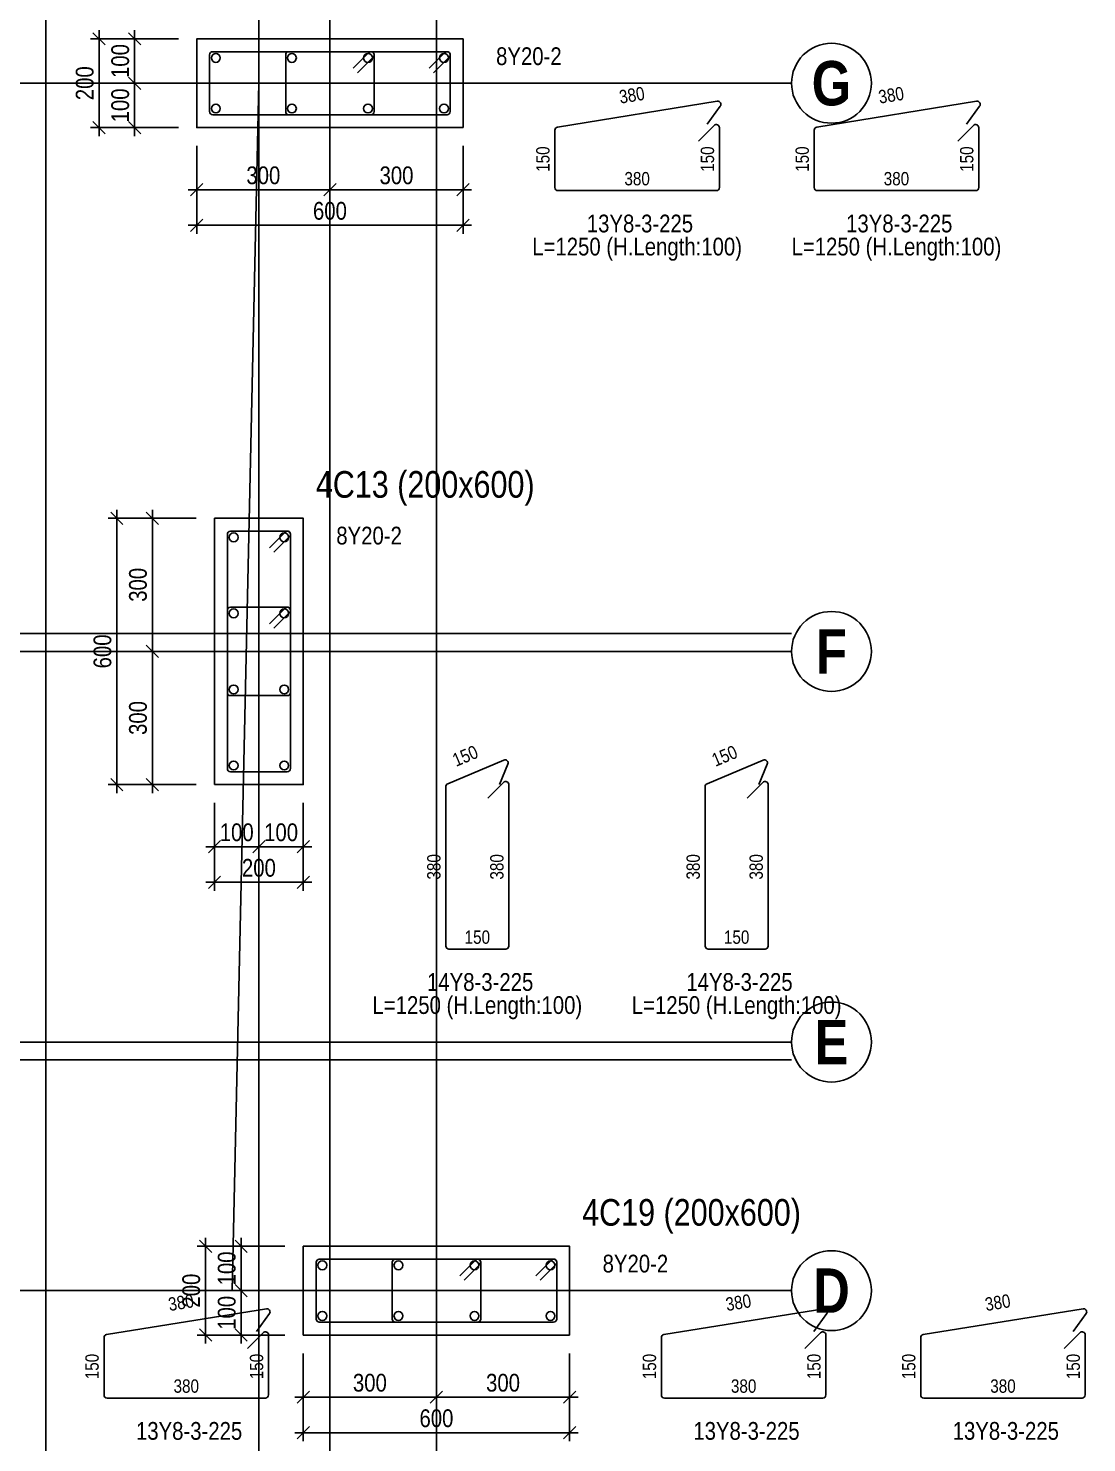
# Model space of a CAD drawing. Extents: x 0 to 206258, y -403073 to 0.
# Drawn here: x 124661 to 130622, y -75644 to -67678 of the extents above; entities that cross this region are included whole.
import ezdxf
from ezdxf.enums import TextEntityAlignment as Align
from ezdxf.lldxf.tags import DXFTag

# ---------------------------------------------------------------- set-up
doc = ezdxf.new("R2010")
doc.units = 0
doc.header["$LTSCALE"] = 1000
for name, color, linetype in [('Axis Circle(Dir 1)', 150, 'Continuous'), ('Axis Label(Dir 1)', 7, 'Continuous'), ('Axis Line(Dir 1)', 8, 'CENTER2'), ('Axis Line(Dir 2)', 150, 'CENTER2'), ('Column Line(D)', 1, 'Continuous'), ('Dimension Line', 5, 'Continuous'), ('Link Line', 3, 'Continuous'), ('Rebar Length Text', 8, 'Continuous'), ('Rebar Line', 7, 'Continuous'), ('Top Rebar Label', 6, 'Continuous')]:
    doc.layers.add(name, color=color, linetype=linetype)
for name, color, linetype, true_color in [('Column Label(D)', 12, 'Continuous', 0xbd0000), ('Ghost Axis Line', 254, 'Continuous', 0xbebebe), ('Link Label', 94, 'Continuous', 0x008100), ('Link Length Text', 94, 'Continuous', 0x008100)]:
    doc.layers.add(name, color=color, linetype=linetype, true_color=true_color)
doc.styles.add('Axis Label(Dir 1)', font='ARIALNB.TTF', dxfattribs={"height": 250})
doc.styles.add('Column Label(D)', font='ARIALN.TTF', dxfattribs={"height": 150})
doc.styles.add('Dimension Text', font='ARIALN.TTF', dxfattribs={"height": 100})
doc.styles.add('Link Label', font='ARIALN.TTF', dxfattribs={"height": 100})
doc.styles.add('Link Length Text', font='ARIALN.TTF', dxfattribs={"height": 100})
doc.styles.add('Rebar Length Text', font='ARIALN.TTF', dxfattribs={"height": 75})
doc.styles.add('Top Rebar Label', font='ARIALN.TTF', dxfattribs={"height": 100})
tags = doc.linetypes.add('CENTER2', pattern=[1.125, 0.75, -0.125, 0.125, -0.125]).pattern_tags.tags
tags[10:11] = [DXFTag(74, 4), DXFTag(75, 0), DXFTag(340, '0'), DXFTag(46, 0.0), DXFTag(50, 0.0), DXFTag(44, 0.0), DXFTag(45, 0.0)]
tags[8:9] = [DXFTag(74, 4), DXFTag(75, 0), DXFTag(340, '0'), DXFTag(46, 0.0), DXFTag(50, 0.0), DXFTag(44, 0.0), DXFTag(45, 0.0)]
tags[6:7] = [DXFTag(74, 4), DXFTag(75, 0), DXFTag(340, '0'), DXFTag(46, 0.0), DXFTag(50, 0.0), DXFTag(44, 0.0), DXFTag(45, 0.0)]
tags[4:5] = [DXFTag(74, 4), DXFTag(75, 0), DXFTag(340, '0'), DXFTag(46, 0.0), DXFTag(50, 0.0), DXFTag(44, 0.0), DXFTag(45, 0.0)]
doc.dimstyles.new('COLUMNAPP', dxfattribs={"dimtxt": 100, "dimasz": 30, "dimexe": 48.3, "dimexo": 103.5, "dimgap": 30, "dimtad": 1, "dimtoh": 1, "dimdec": 1, "dimlfac": 0.4, "dimdsep": 46, "dimtxsty": 'Dimension Text', "dimblk": 'PCDIM_TICK', "dimcen": 0.09, "dimclrd": 5, "dimclre": 5, "dimclrt": 5, "dimadec": 1, "dimazin": 0, "dimtp": 1, "dimtm": 1, "dimtfac": 1, "dimtdec": 4, "dimtofl": 0, "dimtmove": 0, "dimatfit": 3, "dimfxl": 1, "dimtolj": 1, "dimtzin": 0, "dimarcsym": 0})

# ---------------------------------------------------------------- blocks, each defined once
blk = doc.blocks.new('PCDIM_TICK')
at = {"layer": 'Dimension Line', "color": 0, "transparency": 33554687}
for p, q in [((1.15, 1.15), (-1.15, -1.15)), ((1.61, 0), (0, 0))]:
    blk.add_line(p, q, dxfattribs=at)
blk = doc.blocks.new('*U1755')
at = {"layer": 'Dimension Line', "color": 5, "true_color": 0x0000ff, "transparency": 16777216}
for p, q in [((125609.7, -68341.2), (125609.7, -68636)), ((126359.7, -68341.2), (126359.7, -68636)), ((125609.7, -68587.7), (126359.7, -68587.7))]:
    blk.add_line(p, q, dxfattribs=at)
at = {"layer": 'Dimension Line', "color": 5, "true_color": 0x0000ff, "transparency": 16777216, "xscale": 30, "yscale": 30, "rotation": 180.0000000000004}
blk.add_blockref('PCDIM_TICK', (125609.7, -68587.7), dxfattribs=at)
at = {"layer": 'Dimension Line', "color": 5, "true_color": 0x0000ff, "transparency": 16777216, "xscale": 30, "yscale": 30}
blk.add_blockref('PCDIM_TICK', (126359.7, -68587.7), dxfattribs=at)
at = {"layer": 'Dimension Line', "color": 5, "true_color": 0x0000ff, "transparency": 16777216, "insert": (125984.7, -68557.7), "char_height": 100, "width": 181.501, "attachment_point": 8, "style": 'Dimension Text'}
blk.add_mtext('300', dxfattribs=at)
blk = doc.blocks.new('*U1756')
at = {"layer": 'Dimension Line', "color": 5, "true_color": 0x0000ff, "transparency": 16777216}
for p, q in [((126359.7, -68341.2), (126359.7, -68636)), ((127109.7, -68341.2), (127109.7, -68636)), ((126359.7, -68587.7), (127109.7, -68587.7))]:
    blk.add_line(p, q, dxfattribs=at)
at = {"layer": 'Dimension Line', "color": 5, "true_color": 0x0000ff, "transparency": 16777216, "xscale": 30, "yscale": 30, "rotation": 180.0000000000004}
blk.add_blockref('PCDIM_TICK', (126359.7, -68587.7), dxfattribs=at)
at = {"layer": 'Dimension Line', "color": 5, "true_color": 0x0000ff, "transparency": 16777216, "xscale": 30, "yscale": 30}
blk.add_blockref('PCDIM_TICK', (127109.7, -68587.7), dxfattribs=at)
at = {"layer": 'Dimension Line', "color": 5, "true_color": 0x0000ff, "transparency": 16777216, "insert": (126734.7, -68557.7), "char_height": 100, "width": 181.501, "attachment_point": 8, "style": 'Dimension Text'}
blk.add_mtext('300', dxfattribs=at)
blk = doc.blocks.new('*U1757')
at = {"layer": 'Dimension Line', "color": 5, "true_color": 0x0000ff, "transparency": 16777216}
for p, q in [((125609.7, -68341.2), (125609.7, -68836)), ((127109.7, -68341.2), (127109.7, -68836)), ((125609.7, -68787.7), (127109.7, -68787.7))]:
    blk.add_line(p, q, dxfattribs=at)
at = {"layer": 'Dimension Line', "color": 5, "true_color": 0x0000ff, "transparency": 16777216, "xscale": 30, "yscale": 30, "rotation": 180.0000000000004}
blk.add_blockref('PCDIM_TICK', (125609.7, -68787.7), dxfattribs=at)
at = {"layer": 'Dimension Line', "color": 5, "true_color": 0x0000ff, "transparency": 16777216, "xscale": 30, "yscale": 30}
blk.add_blockref('PCDIM_TICK', (127109.7, -68787.7), dxfattribs=at)
at = {"layer": 'Dimension Line', "color": 5, "true_color": 0x0000ff, "transparency": 16777216, "insert": (126359.7, -68757.7), "char_height": 100, "width": 181.97, "attachment_point": 8, "style": 'Dimension Text'}
blk.add_mtext('600', dxfattribs=at)
blk = doc.blocks.new('*U1758')
at = {"layer": 'Dimension Line', "color": 5, "true_color": 0x0000ff, "transparency": 16777216}
for p, q in [((125506.2, -67987.7), (125211.4, -67987.7)), ((125259.7, -68237.7), (125259.7, -67987.7)), ((125506.2, -68237.7), (125211.4, -68237.7))]:
    blk.add_line(p, q, dxfattribs=at)
at = {"layer": 'Dimension Line', "color": 5, "true_color": 0x0000ff, "transparency": 16777216, "xscale": 30, "yscale": 30}
for p, rotation in [((125259.7, -67987.7), 89.99999999999447), ((125259.7, -68237.7), 269.9999999999834)]:
    blk.add_blockref('PCDIM_TICK', p, dxfattribs=dict(at, rotation=rotation))
at = {"layer": 'Dimension Line', "color": 5, "true_color": 0x0000ff, "transparency": 16777216, "insert": (125229.7, -68112.7), "char_height": 100, "width": 173.928, "attachment_point": 8, "rotation": 90, "style": 'Dimension Text'}
blk.add_mtext('100', dxfattribs=at)
blk = doc.blocks.new('*U1759')
at = {"layer": 'Dimension Line', "color": 5, "true_color": 0x0000ff, "transparency": 16777216}
for p, q in [((125506.2, -67737.7), (125211.4, -67737.7)), ((125259.7, -67987.7), (125259.7, -67737.7)), ((125506.2, -67987.7), (125211.4, -67987.7))]:
    blk.add_line(p, q, dxfattribs=at)
at = {"layer": 'Dimension Line', "color": 5, "true_color": 0x0000ff, "transparency": 16777216, "xscale": 30, "yscale": 30}
for p, rotation in [((125259.7, -67737.7), 89.99999999999447), ((125259.7, -67987.7), 269.9999999999834)]:
    blk.add_blockref('PCDIM_TICK', p, dxfattribs=dict(at, rotation=rotation))
at = {"layer": 'Dimension Line', "color": 5, "true_color": 0x0000ff, "transparency": 16777216, "insert": (125229.7, -67862.7), "char_height": 100, "width": 173.928, "attachment_point": 8, "rotation": 90, "style": 'Dimension Text'}
blk.add_mtext('100', dxfattribs=at)
blk = doc.blocks.new('*U1760')
at = {"layer": 'Dimension Line', "color": 5, "true_color": 0x0000ff, "transparency": 16777216}
for p, q in [((125506.2, -67737.7), (125011.4, -67737.7)), ((125059.7, -68237.7), (125059.7, -67737.7)), ((125506.2, -68237.7), (125011.4, -68237.7))]:
    blk.add_line(p, q, dxfattribs=at)
at = {"layer": 'Dimension Line', "color": 5, "true_color": 0x0000ff, "transparency": 16777216, "xscale": 30, "yscale": 30}
for p, rotation in [((125059.7, -67737.7), 89.99999999999447), ((125059.7, -68237.7), 269.9999999999834)]:
    blk.add_blockref('PCDIM_TICK', p, dxfattribs=dict(at, rotation=rotation))
at = {"layer": 'Dimension Line', "color": 5, "true_color": 0x0000ff, "transparency": 16777216, "insert": (125029.7, -67987.7), "char_height": 100, "width": 182.775, "attachment_point": 8, "rotation": 90, "style": 'Dimension Text'}
blk.add_mtext('200', dxfattribs=at)
blk = doc.blocks.new('*U1767')
at = {"layer": 'Dimension Line', "color": 5, "true_color": 0x0000ff, "transparency": 16777216}
for p, q in [((125709.7, -72041.2), (125709.7, -72336)), ((125959.7, -72041.2), (125959.7, -72336)), ((125709.7, -72287.7), (125959.7, -72287.7))]:
    blk.add_line(p, q, dxfattribs=at)
at = {"layer": 'Dimension Line', "color": 5, "true_color": 0x0000ff, "transparency": 16777216, "xscale": 30, "yscale": 30, "rotation": 180.0000000000004}
blk.add_blockref('PCDIM_TICK', (125709.7, -72287.7), dxfattribs=at)
at = {"layer": 'Dimension Line', "color": 5, "true_color": 0x0000ff, "transparency": 16777216, "xscale": 30, "yscale": 30}
blk.add_blockref('PCDIM_TICK', (125959.7, -72287.7), dxfattribs=at)
at = {"layer": 'Dimension Line', "color": 5, "true_color": 0x0000ff, "transparency": 16777216, "insert": (125834.7, -72257.7), "char_height": 100, "width": 173.928, "attachment_point": 8, "style": 'Dimension Text'}
blk.add_mtext('100', dxfattribs=at)
blk = doc.blocks.new('*U1768')
at = {"layer": 'Dimension Line', "color": 5, "true_color": 0x0000ff, "transparency": 16777216}
for p, q in [((125959.7, -72041.2), (125959.7, -72336)), ((126209.7, -72041.2), (126209.7, -72336)), ((125959.7, -72287.7), (126209.7, -72287.7))]:
    blk.add_line(p, q, dxfattribs=at)
at = {"layer": 'Dimension Line', "color": 5, "true_color": 0x0000ff, "transparency": 16777216, "xscale": 30, "yscale": 30, "rotation": 180.0000000000004}
blk.add_blockref('PCDIM_TICK', (125959.7, -72287.7), dxfattribs=at)
at = {"layer": 'Dimension Line', "color": 5, "true_color": 0x0000ff, "transparency": 16777216, "xscale": 30, "yscale": 30}
blk.add_blockref('PCDIM_TICK', (126209.7, -72287.7), dxfattribs=at)
at = {"layer": 'Dimension Line', "color": 5, "true_color": 0x0000ff, "transparency": 16777216, "insert": (126084.7, -72257.7), "char_height": 100, "width": 173.928, "attachment_point": 8, "style": 'Dimension Text'}
blk.add_mtext('100', dxfattribs=at)
blk = doc.blocks.new('*U1769')
at = {"layer": 'Dimension Line', "color": 5, "true_color": 0x0000ff, "transparency": 16777216}
for p, q in [((125709.7, -72041.2), (125709.7, -72536)), ((126209.7, -72041.2), (126209.7, -72536)), ((125709.7, -72487.7), (126209.7, -72487.7))]:
    blk.add_line(p, q, dxfattribs=at)
at = {"layer": 'Dimension Line', "color": 5, "true_color": 0x0000ff, "transparency": 16777216, "xscale": 30, "yscale": 30, "rotation": 180.0000000000004}
blk.add_blockref('PCDIM_TICK', (125709.7, -72487.7), dxfattribs=at)
at = {"layer": 'Dimension Line', "color": 5, "true_color": 0x0000ff, "transparency": 16777216, "xscale": 30, "yscale": 30}
blk.add_blockref('PCDIM_TICK', (126209.7, -72487.7), dxfattribs=at)
at = {"layer": 'Dimension Line', "color": 5, "true_color": 0x0000ff, "transparency": 16777216, "insert": (125959.7, -72457.7), "char_height": 100, "width": 182.775, "attachment_point": 8, "style": 'Dimension Text'}
blk.add_mtext('200', dxfattribs=at)
blk = doc.blocks.new('*U1770')
at = {"layer": 'Dimension Line', "color": 5, "true_color": 0x0000ff, "transparency": 16777216}
for p, q in [((125606.2, -71187.7), (125311.4, -71187.7)), ((125359.7, -71937.7), (125359.7, -71187.7)), ((125606.2, -71937.7), (125311.4, -71937.7))]:
    blk.add_line(p, q, dxfattribs=at)
at = {"layer": 'Dimension Line', "color": 5, "true_color": 0x0000ff, "transparency": 16777216, "xscale": 30, "yscale": 30}
for p, rotation in [((125359.7, -71187.7), 89.99999999999447), ((125359.7, -71937.7), 269.9999999999834)]:
    blk.add_blockref('PCDIM_TICK', p, dxfattribs=dict(at, rotation=rotation))
at = {"layer": 'Dimension Line', "color": 5, "true_color": 0x0000ff, "transparency": 16777216, "insert": (125329.7, -71562.7), "char_height": 100, "width": 181.501, "attachment_point": 8, "rotation": 90, "style": 'Dimension Text'}
blk.add_mtext('300', dxfattribs=at)
blk = doc.blocks.new('*U1771')
at = {"layer": 'Dimension Line', "color": 5, "true_color": 0x0000ff, "transparency": 16777216}
for p, q in [((125606.2, -70437.7), (125311.4, -70437.7)), ((125359.7, -71187.7), (125359.7, -70437.7)), ((125606.2, -71187.7), (125311.4, -71187.7))]:
    blk.add_line(p, q, dxfattribs=at)
at = {"layer": 'Dimension Line', "color": 5, "true_color": 0x0000ff, "transparency": 16777216, "xscale": 30, "yscale": 30}
for p, rotation in [((125359.7, -70437.7), 89.99999999999447), ((125359.7, -71187.7), 269.9999999999834)]:
    blk.add_blockref('PCDIM_TICK', p, dxfattribs=dict(at, rotation=rotation))
at = {"layer": 'Dimension Line', "color": 5, "true_color": 0x0000ff, "transparency": 16777216, "insert": (125329.7, -70812.7), "char_height": 100, "width": 181.501, "attachment_point": 8, "rotation": 90, "style": 'Dimension Text'}
blk.add_mtext('300', dxfattribs=at)
blk = doc.blocks.new('*U1772')
at = {"layer": 'Dimension Line', "color": 5, "true_color": 0x0000ff, "transparency": 16777216}
for p, q in [((125606.2, -70437.7), (125111.4, -70437.7)), ((125159.7, -71937.7), (125159.7, -70437.7)), ((125606.2, -71937.7), (125111.4, -71937.7))]:
    blk.add_line(p, q, dxfattribs=at)
at = {"layer": 'Dimension Line', "color": 5, "true_color": 0x0000ff, "transparency": 16777216, "xscale": 30, "yscale": 30}
for p, rotation in [((125159.7, -70437.7), 89.99999999999447), ((125159.7, -71937.7), 269.9999999999834)]:
    blk.add_blockref('PCDIM_TICK', p, dxfattribs=dict(at, rotation=rotation))
at = {"layer": 'Dimension Line', "color": 5, "true_color": 0x0000ff, "transparency": 16777216, "insert": (125129.7, -71187.7), "char_height": 100, "width": 181.97, "attachment_point": 8, "rotation": 90, "style": 'Dimension Text'}
blk.add_mtext('600', dxfattribs=at)
blk = doc.blocks.new('*U1797')
at = {"layer": 'Dimension Line', "color": 5, "true_color": 0x0000ff, "transparency": 16777216}
for p, q in [((126209.7, -75141.2), (126209.7, -75436)), ((126959.7, -75141.2), (126959.7, -75436)), ((126209.7, -75387.7), (126959.7, -75387.7))]:
    blk.add_line(p, q, dxfattribs=at)
at = {"layer": 'Dimension Line', "color": 5, "true_color": 0x0000ff, "transparency": 16777216, "xscale": 30, "yscale": 30, "rotation": 180.0000000000004}
blk.add_blockref('PCDIM_TICK', (126209.7, -75387.7), dxfattribs=at)
at = {"layer": 'Dimension Line', "color": 5, "true_color": 0x0000ff, "transparency": 16777216, "xscale": 30, "yscale": 30}
blk.add_blockref('PCDIM_TICK', (126959.7, -75387.7), dxfattribs=at)
at = {"layer": 'Dimension Line', "color": 5, "true_color": 0x0000ff, "transparency": 16777216, "insert": (126584.7, -75357.7), "char_height": 100, "width": 181.501, "attachment_point": 8, "style": 'Dimension Text'}
blk.add_mtext('300', dxfattribs=at)
blk = doc.blocks.new('*U1798')
at = {"layer": 'Dimension Line', "color": 5, "true_color": 0x0000ff, "transparency": 16777216}
for p, q in [((126959.7, -75141.2), (126959.7, -75436)), ((127709.7, -75141.2), (127709.7, -75436)), ((126959.7, -75387.7), (127709.7, -75387.7))]:
    blk.add_line(p, q, dxfattribs=at)
at = {"layer": 'Dimension Line', "color": 5, "true_color": 0x0000ff, "transparency": 16777216, "xscale": 30, "yscale": 30, "rotation": 180.0000000000004}
blk.add_blockref('PCDIM_TICK', (126959.7, -75387.7), dxfattribs=at)
at = {"layer": 'Dimension Line', "color": 5, "true_color": 0x0000ff, "transparency": 16777216, "xscale": 30, "yscale": 30}
blk.add_blockref('PCDIM_TICK', (127709.7, -75387.7), dxfattribs=at)
at = {"layer": 'Dimension Line', "color": 5, "true_color": 0x0000ff, "transparency": 16777216, "insert": (127334.7, -75357.7), "char_height": 100, "width": 181.501, "attachment_point": 8, "style": 'Dimension Text'}
blk.add_mtext('300', dxfattribs=at)
blk = doc.blocks.new('*U1799')
at = {"layer": 'Dimension Line', "color": 5, "true_color": 0x0000ff, "transparency": 16777216}
for p, q in [((126209.7, -75141.2), (126209.7, -75636)), ((127709.7, -75141.2), (127709.7, -75636)), ((126209.7, -75587.7), (127709.7, -75587.7))]:
    blk.add_line(p, q, dxfattribs=at)
at = {"layer": 'Dimension Line', "color": 5, "true_color": 0x0000ff, "transparency": 16777216, "xscale": 30, "yscale": 30, "rotation": 180.0000000000004}
blk.add_blockref('PCDIM_TICK', (126209.7, -75587.7), dxfattribs=at)
at = {"layer": 'Dimension Line', "color": 5, "true_color": 0x0000ff, "transparency": 16777216, "xscale": 30, "yscale": 30}
blk.add_blockref('PCDIM_TICK', (127709.7, -75587.7), dxfattribs=at)
at = {"layer": 'Dimension Line', "color": 5, "true_color": 0x0000ff, "transparency": 16777216, "insert": (126959.7, -75557.7), "char_height": 100, "width": 181.97, "attachment_point": 8, "style": 'Dimension Text'}
blk.add_mtext('600', dxfattribs=at)
blk = doc.blocks.new('*U1800')
at = {"layer": 'Dimension Line', "color": 5, "true_color": 0x0000ff, "transparency": 16777216}
for p, q in [((126106.2, -74787.7), (125811.4, -74787.7)), ((125859.7, -75037.7), (125859.7, -74787.7)), ((126106.2, -75037.7), (125811.4, -75037.7))]:
    blk.add_line(p, q, dxfattribs=at)
at = {"layer": 'Dimension Line', "color": 5, "true_color": 0x0000ff, "transparency": 16777216, "xscale": 30, "yscale": 30}
for p, rotation in [((125859.7, -74787.7), 89.99999999999447), ((125859.7, -75037.7), 269.9999999999834)]:
    blk.add_blockref('PCDIM_TICK', p, dxfattribs=dict(at, rotation=rotation))
at = {"layer": 'Dimension Line', "color": 5, "true_color": 0x0000ff, "transparency": 16777216, "insert": (125829.7, -74912.7), "char_height": 100, "width": 173.928, "attachment_point": 8, "rotation": 90, "style": 'Dimension Text'}
blk.add_mtext('100', dxfattribs=at)
blk = doc.blocks.new('*U1801')
at = {"layer": 'Dimension Line', "color": 5, "true_color": 0x0000ff, "transparency": 16777216}
for p, q in [((126106.2, -74537.7), (125811.4, -74537.7)), ((125859.7, -74787.7), (125859.7, -74537.7)), ((126106.2, -74787.7), (125811.4, -74787.7))]:
    blk.add_line(p, q, dxfattribs=at)
at = {"layer": 'Dimension Line', "color": 5, "true_color": 0x0000ff, "transparency": 16777216, "xscale": 30, "yscale": 30}
for p, rotation in [((125859.7, -74537.7), 89.99999999999447), ((125859.7, -74787.7), 269.9999999999834)]:
    blk.add_blockref('PCDIM_TICK', p, dxfattribs=dict(at, rotation=rotation))
at = {"layer": 'Dimension Line', "color": 5, "true_color": 0x0000ff, "transparency": 16777216, "insert": (125829.7, -74662.7), "char_height": 100, "width": 173.928, "attachment_point": 8, "rotation": 90, "style": 'Dimension Text'}
blk.add_mtext('100', dxfattribs=at)
blk = doc.blocks.new('*U1802')
at = {"layer": 'Dimension Line', "color": 5, "true_color": 0x0000ff, "transparency": 16777216}
for p, q in [((126106.2, -74537.7), (125611.4, -74537.7)), ((125659.7, -75037.7), (125659.7, -74537.7)), ((126106.2, -75037.7), (125611.4, -75037.7))]:
    blk.add_line(p, q, dxfattribs=at)
at = {"layer": 'Dimension Line', "color": 5, "true_color": 0x0000ff, "transparency": 16777216, "xscale": 30, "yscale": 30}
for p, rotation in [((125659.7, -74537.7), 89.99999999999447), ((125659.7, -75037.7), 269.9999999999834)]:
    blk.add_blockref('PCDIM_TICK', p, dxfattribs=dict(at, rotation=rotation))
at = {"layer": 'Dimension Line', "color": 5, "true_color": 0x0000ff, "transparency": 16777216, "insert": (125629.7, -74787.7), "char_height": 100, "width": 182.775, "attachment_point": 8, "rotation": 90, "style": 'Dimension Text'}
blk.add_mtext('200', dxfattribs=at)

msp = doc.modelspace()

# ---------------------------------------------------------------- linework, layer by layer
at = {"layer": 'Axis Circle(Dir 1)', "transparency": 33554687}
for centre in [(129184.747, -67987.707), (129184.747, -71187.707), (129184.747, -73387.707), (129184.747, -74787.707)]:
    msp.add_circle(centre, 225, dxfattribs=at)
at = {"layer": 'Axis Line(Dir 1)', "transparency": 33554687}
for points in [[(111159.747, -67987.707), (128959.747, -67987.707)], [(111159.747, -71187.707), (128959.747, -71187.707)], [(111159.747, -73387.707), (128959.747, -73387.707)], [(111159.747, -74787.707), (128959.747, -74787.707)]]:
    msp.add_lwpolyline(points, dxfattribs=at)
at = {"layer": 'Axis Line(Dir 2)', "transparency": 33554687}
for points in [[(124759.747, -82587.707), (124759.747, -58787.707)], [(125959.747, -82587.707), (125959.747, -58787.707)], [(126359.747, -82587.707), (126359.747, -58787.707)], [(126959.747, -82587.707), (126959.747, -58787.707)]]:
    msp.add_lwpolyline(points, dxfattribs=at)
at = {"layer": 'Column Line(D)', "transparency": 33554687}
for points in [[(127109.747, -68237.707), (127109.747, -67737.707), (125609.747, -67737.707), (125609.747, -68237.707)], [(125709.747, -71937.707), (126209.747, -71937.707), (126209.747, -70437.707), (125709.747, -70437.707)], [(127709.747, -75037.707), (127709.747, -74537.707), (126209.747, -74537.707), (126209.747, -75037.707)]]:
    msp.add_lwpolyline(points, close=True, dxfattribs=at)
at = {"layer": 'Ghost Axis Line', "transparency": 33554687}
for points in [[(125809.747, -74787.707), (125959.747, -67987.707)], [(111159.747, -71087.707), (128959.747, -71087.707)], [(111159.747, -73487.707), (128959.747, -73487.707)]]:
    msp.add_lwpolyline(points, dxfattribs=at)
at = {"layer": 'Link Line', "transparency": 33554687}
for points in [[(126515.399, -67928.469), (126603.788, -67840.081, 0.66817864), (126591.413, -67810.207), (125699.747, -67810.207, 0.41421356), (125682.247, -67827.707), (125682.247, -68147.707, 0.41421356), (125699.747, -68165.207), (126591.413, -68165.207, 0.41421356), (126608.913, -68147.707), (126608.913, -67827.707, 0.66817864), (126579.039, -67815.332), (126490.651, -67903.721)], [(126943.733, -67928.469), (127032.121, -67840.081, 0.66817864), (127019.747, -67810.207), (126128.08, -67810.207, 0.41421356), (126110.58, -67827.707), (126110.58, -68147.707, 0.41421356), (126128.08, -68165.207), (127019.747, -68165.207, 0.41421356), (127037.247, -68147.707), (127037.247, -67827.707, 0.66817864), (127007.372, -67815.332), (126918.984, -67903.721)], [(128485.328, -68218.523), (128558.457, -68117.147, 0.66817864), (128541.468, -68089.634), (127641.412, -68235.326, 0.3679544), (127626.708, -68252.602), (127626.708, -68575.207, 0.41421356), (127644.208, -68592.707), (128535.875, -68592.707, 0.41421356), (128553.375, -68575.207), (128553.375, -68237.707, 0.66817864), (128523.5, -68225.332), (128435.112, -68313.721)], [(129945.918, -68218.523), (130019.047, -68117.147, 0.66817864), (130002.058, -68089.634), (129102.001, -68235.326, 0.3679544), (129087.298, -68252.602), (129087.298, -68575.207, 0.41421356), (129104.798, -68592.707), (129996.464, -68592.707, 0.41421356), (130013.964, -68575.207), (130013.964, -68237.707, 0.66817864), (129984.09, -68225.332), (129895.702, -68313.721)], [(126043.733, -70628.469), (126132.121, -70540.081, 0.66817864), (126119.747, -70510.207), (125799.747, -70510.207, 0.41421356), (125782.247, -70527.707), (125782.247, -71419.373, 0.41421356), (125799.747, -71436.873), (126119.747, -71436.873, 0.41421356), (126137.247, -71419.373), (126137.247, -70527.707, 0.66817864), (126107.372, -70515.332), (126018.984, -70603.721)], [(126043.733, -71056.803), (126132.121, -70968.414, 0.66817864), (126119.747, -70938.54), (125799.747, -70938.54, 0.41421356), (125782.247, -70956.04), (125782.247, -71847.707, 0.41421356), (125799.747, -71865.207), (126119.747, -71865.207, 0.41421356), (126137.247, -71847.707), (126137.247, -70956.04, 0.66817864), (126107.372, -70943.666), (126018.984, -71032.054)], [(127315.558, -71938.058), (127362.575, -71822.238, 0.66817864), (127339.548, -71799.535), (127023.23, -71933.191, 0.30141429), (127012.542, -71949.311), (127012.542, -72846.874, 0.41421356), (127030.042, -72864.374), (127350.042, -72864.374, 0.41421356), (127367.542, -72846.874), (127367.542, -71937.707, 0.66817864), (127337.667, -71925.333), (127249.279, -72013.721)], [(128776.148, -71938.058), (128823.164, -71822.237, 0.66817864), (128800.138, -71799.535), (128483.82, -71933.191, 0.30141429), (128473.131, -71949.311), (128473.131, -72846.874, 0.41421356), (128490.631, -72864.374), (128810.631, -72864.374, 0.41421356), (128828.131, -72846.874), (128828.131, -71937.707, 0.66817864), (128798.257, -71925.333), (128709.869, -72013.721)], [(127115.399, -74728.469), (127203.788, -74640.081, 0.66817864), (127191.413, -74610.207), (126299.747, -74610.207, 0.41421356), (126282.247, -74627.707), (126282.247, -74947.707, 0.41421356), (126299.747, -74965.207), (127191.413, -74965.207, 0.41421356), (127208.913, -74947.707), (127208.913, -74627.707, 0.66817864), (127179.039, -74615.332), (127090.651, -74703.721)], [(127543.733, -74728.469), (127632.121, -74640.081, 0.66817864), (127619.747, -74610.207), (126728.08, -74610.207, 0.41421356), (126710.58, -74627.707), (126710.58, -74947.707, 0.41421356), (126728.08, -74965.207), (127619.747, -74965.207, 0.41421356), (127637.247, -74947.707), (127637.247, -74627.707, 0.66817864), (127607.372, -74615.332), (127518.984, -74703.721)], [(125945.918, -75018.523), (126019.047, -74917.147, 0.66817864), (126002.058, -74889.634), (125102.001, -75035.326, 0.3679544), (125087.298, -75052.602), (125087.298, -75375.207, 0.41421356), (125104.798, -75392.707), (125996.464, -75392.707, 0.41421356), (126013.964, -75375.207), (126013.964, -75037.707, 0.66817864), (125984.09, -75025.332), (125895.702, -75113.721)], [(129085.328, -75018.523), (129158.457, -74917.147, 0.66817864), (129141.468, -74889.634), (128241.412, -75035.326, 0.3679544), (128226.708, -75052.602), (128226.708, -75375.207, 0.41421356), (128244.208, -75392.707), (129135.875, -75392.707, 0.41421356), (129153.375, -75375.207), (129153.375, -75037.707, 0.66817864), (129123.5, -75025.332), (129035.112, -75113.721)], [(130545.918, -75018.523), (130619.047, -74917.147, 0.66817864), (130602.058, -74889.634), (129702.001, -75035.326, 0.3679544), (129687.298, -75052.602), (129687.298, -75375.207, 0.41421356), (129704.798, -75392.707), (130596.464, -75392.707, 0.41421356), (130613.964, -75375.207), (130613.964, -75037.707, 0.66817864), (130584.09, -75025.332), (130495.702, -75113.721)]]:
    msp.add_lwpolyline(points, format="xyb", dxfattribs=at)
at = {"layer": 'Rebar Line', "transparency": 33554687}
for centre in [(125717.247, -67845.207), (126145.58, -67845.207), (126573.913, -67845.207), (127002.247, -67845.207), (125717.247, -68130.207), (126145.58, -68130.207), (126573.913, -68130.207), (127002.247, -68130.207), (125817.247, -70545.207), (126102.247, -70545.207), (125817.247, -70973.54), (126102.247, -70973.54), (125817.247, -71401.873), (126102.247, -71401.873), (125817.247, -71830.207), (126102.247, -71830.207), (126317.247, -74645.207), (126745.58, -74645.207), (127173.913, -74645.207), (127602.247, -74645.207), (126317.247, -74930.207), (126745.58, -74930.207), (127173.913, -74930.207), (127602.247, -74930.207)]:
    msp.add_circle(centre, 25, dxfattribs=at)

# ---------------------------------------------------------------- texts
at = {"layer": 'Axis Label(Dir 1)', "transparency": 33554687, "style": 'Axis Label(Dir 1)'}
for s, p in [('G', (129184.747, -67987.707)), ('F', (129184.747, -71187.707)), ('E', (129184.747, -73387.707)), ('D', (129184.747, -74787.707))]:
    msp.add_text(s, height=250, dxfattribs=at).set_placement(p, align=Align.MIDDLE_CENTER)
at = {"layer": 'Column Label(D)', "transparency": 33554687, "style": 'Column Label(D)'}
for s, p in [('4C13 (200x600)', (126280.457, -70366.996)), ('4C19 (200x600)', (127780.457, -74466.996))]:
    msp.add_text(s, height=150, dxfattribs=at).set_placement(p, align=Align.BOTTOM_LEFT)
at = {"layer": 'Link Label', "transparency": 33554687, "style": 'Link Label'}
for s, p in [(' 13Y8-3-225', (128090.042, -68827.707)), (' 13Y8-3-225', (129550.631, -68827.707)), (' 14Y8-3-225', (127190.042, -73099.374)), (' 14Y8-3-225', (128650.631, -73099.374)), (' 13Y8-3-225', (125550.631, -75627.707)), (' 13Y8-3-225', (128690.042, -75627.707)), (' 13Y8-3-225', (130150.631, -75627.707))]:
    msp.add_text(s, height=100, dxfattribs=at).set_placement(p, align=Align.CENTER)
at = {"layer": 'Link Length Text', "transparency": 33554687, "style": 'Link Length Text'}
for p in [(128090.042, -68957.707), (129550.631, -68957.707), (127190.042, -73229.374), (128650.631, -73229.374)]:
    msp.add_text('L=1250 (H.Length:100)', height=100, dxfattribs=at).set_placement(p, align=Align.CENTER)
at = {"layer": 'Rebar Length Text', "transparency": 33554687, "style": 'Rebar Length Text'}
for s, rotation, p in [('380', 9.1947432, (128066.381, -68091.537)), ('380', 9.1947432, (129526.97, -68091.537)), ('150', 90, (127596.708, -68415.207)), ('150', 90, (128523.375, -68415.207)), ('150', 90, (129057.298, -68415.207)), ('150', 90, (129983.964, -68415.207)), ('150', 22.9057699, (127136.263, -71810.431)), ('150', 22.9057699, (128596.853, -71810.43)), ('380', 90, (126982.542, -72401.041)), ('380', 90, (127337.542, -72401.041)), ('380', 90, (128443.131, -72401.04)), ('380', 90, (128798.131, -72401.04)), ('380', 9.1947432, (125526.97, -74891.537)), ('380', 9.1947432, (128666.381, -74891.537)), ('380', 9.1947432, (130126.97, -74891.537)), ('150', 90, (125057.298, -75215.207)), ('150', 90, (125983.964, -75215.207)), ('150', 90, (128196.708, -75215.207)), ('150', 90, (129123.375, -75215.207)), ('150', 90, (129657.298, -75215.207)), ('150', 90, (130583.964, -75215.207))]:
    msp.add_text(s, height=75, rotation=rotation, dxfattribs=at).set_placement(p, align=Align.CENTER)
for s, p in [('380', (128090.042, -68562.707)), ('380', (129550.631, -68562.707)), ('150', (127190.042, -72834.374)), ('150', (128650.631, -72834.374)), ('380', (125550.631, -75362.707)), ('380', (128690.042, -75362.707)), ('380', (130150.631, -75362.707))]:
    msp.add_text(s, height=75, dxfattribs=at).set_placement(p, align=Align.CENTER)
at = {"layer": 'Top Rebar Label', "transparency": 33554687, "style": 'Top Rebar Label'}
for p in [(127263.791, -67915.433), (126363.791, -70615.433), (127863.791, -74715.433)]:
    msp.add_text(' 8Y20-2', height=100, dxfattribs=at).set_placement(p, align=Align.BOTTOM_LEFT)

# ---------------------------------------------------------------- dimensions: what is measured, and where the dimension line sits
at = {"layer": 'Dimension Line', "transparency": 33554687}
for p1, p2, distance, picture, middle in [((125609.747, -68237.707), (125609.747, -67737.707), 550, '*U1760', (125059.747, -67987.707)), ((125609.747, -67987.707), (125609.747, -67737.707), 350, '*U1759', (125259.747, -67862.707)), ((125609.747, -68237.707), (125609.747, -67987.707), 350, '*U1758', (125259.747, -68112.707)), ((125609.747, -68237.707), (126359.747, -68237.707), -350, '*U1755', (125984.747, -68587.707)), ((125609.747, -68237.707), (127109.747, -68237.707), -550, '*U1757', (126359.747, -68787.707)), ((126359.747, -68237.707), (127109.747, -68237.707), -350, '*U1756', (126734.747, -68587.707)), ((125709.747, -71937.707), (125709.747, -70437.707), 550, '*U1772', (125159.747, -71187.707)), ((125709.747, -71187.707), (125709.747, -70437.707), 350, '*U1771', (125359.747, -70812.707)), ((125709.747, -71937.707), (125709.747, -71187.707), 350, '*U1770', (125359.747, -71562.707)), ((125709.747, -71937.707), (125959.747, -71937.707), -350, '*U1767', (125834.747, -72287.707)), ((125709.747, -71937.707), (126209.747, -71937.707), -550, '*U1769', (125959.747, -72487.707)), ((125959.747, -71937.707), (126209.747, -71937.707), -350, '*U1768', (126084.747, -72287.707)), ((126209.747, -75037.707), (126209.747, -74537.707), 550, '*U1802', (125659.747, -74787.707)), ((126209.747, -74787.707), (126209.747, -74537.707), 350, '*U1801', (125859.747, -74662.707)), ((126209.747, -75037.707), (126209.747, -74787.707), 350, '*U1800', (125859.747, -74912.707)), ((126209.747, -75037.707), (126959.747, -75037.707), -350, '*U1797', (126584.747, -75387.707)), ((126209.747, -75037.707), (127709.747, -75037.707), -550, '*U1799', (126959.747, -75587.707)), ((126959.747, -75037.707), (127709.747, -75037.707), -350, '*U1798', (127334.747, -75387.707))]:
    dim = msp.add_aligned_dim(p1=p1, p2=p2, distance=distance, dimstyle='COLUMNAPP', override={"dimscale": 1, "dimtxt": 100, "dimasz": 30, "dimexe": 48.3, "dimexo": 103.5, "dimgap": 30, "dimtad": 1, "dimtih": 0, "dimdec": 1, "dimlfac": 0.4, "dimzin": 8, "dimlunit": 2, "dimpost": '', "dimtxsty": 'Dimension Text', "dimblk": 'PCDIM_TICK', "dimse1": 0, "dimse2": 0, "dimsd2": 0, "dimclrd": 5, "dimclre": 5, "dimclrt": 5, "dimaunit": 0, "dimadec": 1, "dimazin": 0, "dimtol": 0, "dimtp": 1, "dimtm": 1, "dimtmove": 0}, dxfattribs=at)
    dim.commit()
    dim.dimension.update_dxf_attribs({"geometry": picture, "text_midpoint": middle})

doc.saveas('drawing.dxf')
